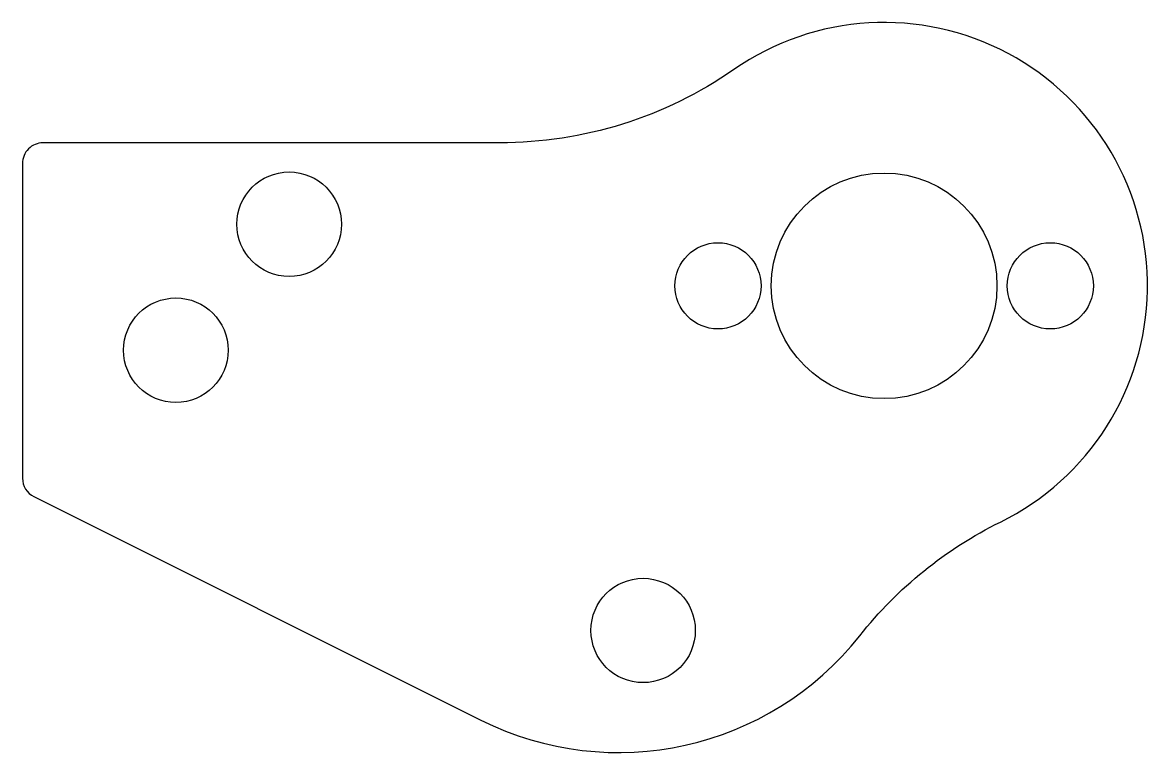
# Model space of a CAD drawing. Header units: millimetres. Extents: x -471 to -416.2, y -54.8 to -19.2.
import ezdxf

# ---------------------------------------------------------------- set-up
doc = ezdxf.new("R2010")
doc.units = ezdxf.units.MM
doc.layers.get('0').update_dxf_attribs({"linetype": 'CONTINUOUS'})

msp = doc.modelspace()

# ---------------------------------------------------------------- linework, layer by layer
msp.add_lwpolyline([(-448.662, -53.169, 0.355229), (-430.188, -49.058, -0.111545), (-423.332, -43.519, 1.077851), (-436.324, -21.456, -0.152953), (-447.734, -25.03), (-470, -25.03, 0.414214), (-471, -26.03), (-471, -41.382, 0.284079), (-470.447, -42.276)], format="xyb", close=True)
for centre, radius in [((-458, -29), 2.55), ((-429, -32), 5.5), ((-437.1, -32), 2.1), ((-420.9, -32), 2.1), ((-463.523, -35.141), 2.55), ((-440.747, -48.804), 2.543)]:
    msp.add_circle(centre, radius)

doc.saveas('drawing.dxf')
